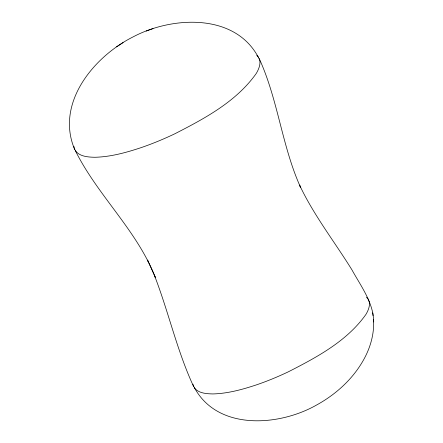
<?xml version="1.0" encoding="UTF-8"?>
<svg xmlns="http://www.w3.org/2000/svg" width="443" height="443" viewBox="0 0 443 443"><rect width="100%" height="100%" fill="white"/><g stroke="black" fill="none" stroke-linecap="round" stroke-linejoin="round"><path stroke-width="0.66" d="M259.138 58.454C278.071 99.647 281.864 145.941 300.52 187.239L299.551 185.052C313.766 215.237 334.498 241.645 351.98 269.92C359.622 283.786 369.384 297.137 372.751 312.869C375.514 328.274 371.876 344.228 364.633 357.922C353.857 378.233 336.215 394.342 316.147 405.262C278.016 426.775 215.342 430.889 193.176 385.255A116.221 31.542 -25.8 0 1 192.965 384.17M73.926 146.384A122.462 33.236 -25.8 0 0 74.219 148.117C77.06 156.445 87.515 157.138 94.963 157.271C110.756 156.866 126.133 152.597 141.04 147.657A93.694 25.428 -25.8 0 0 174.73 133.836C204.727 118.48 236.407 101.585 256.275 73.438A122.462 33.236 -25.8 0 0 259.615 59.827C237.193 12.781 172.942 15.798 133.171 36.852C93.617 56.66 55.126 103.396 74.695 149.49M123.093 42.589L116.592 46.847M146.234 31.049L149.064 30.035M149.457 29.886L153.04 28.607M256.785 55.353L258.446 57.175M366.444 297.214L368.017 298.942L369.13 301.461A116.221 31.542 -25.8 0 1 365.957 314.375C347.107 341.093 317.038 357.13 288.57 371.699A88.921 24.132 -25.8 0 1 256.597 384.817C242.448 389.502 227.852 393.556 212.867 393.938C206.383 393.766 198.575 393.384 194.289 387.775M148.521 262.278L147.552 260.091L155.321 277.412C136.909 230.305 97.731 195.651 75.388 150.775M193.63 386.556C176.956 350.767 168.628 311.905 154.347 275.214M372.751 312.869L373.05 315.632M373.427 319.27L373.726 321.972"/></g></svg>
